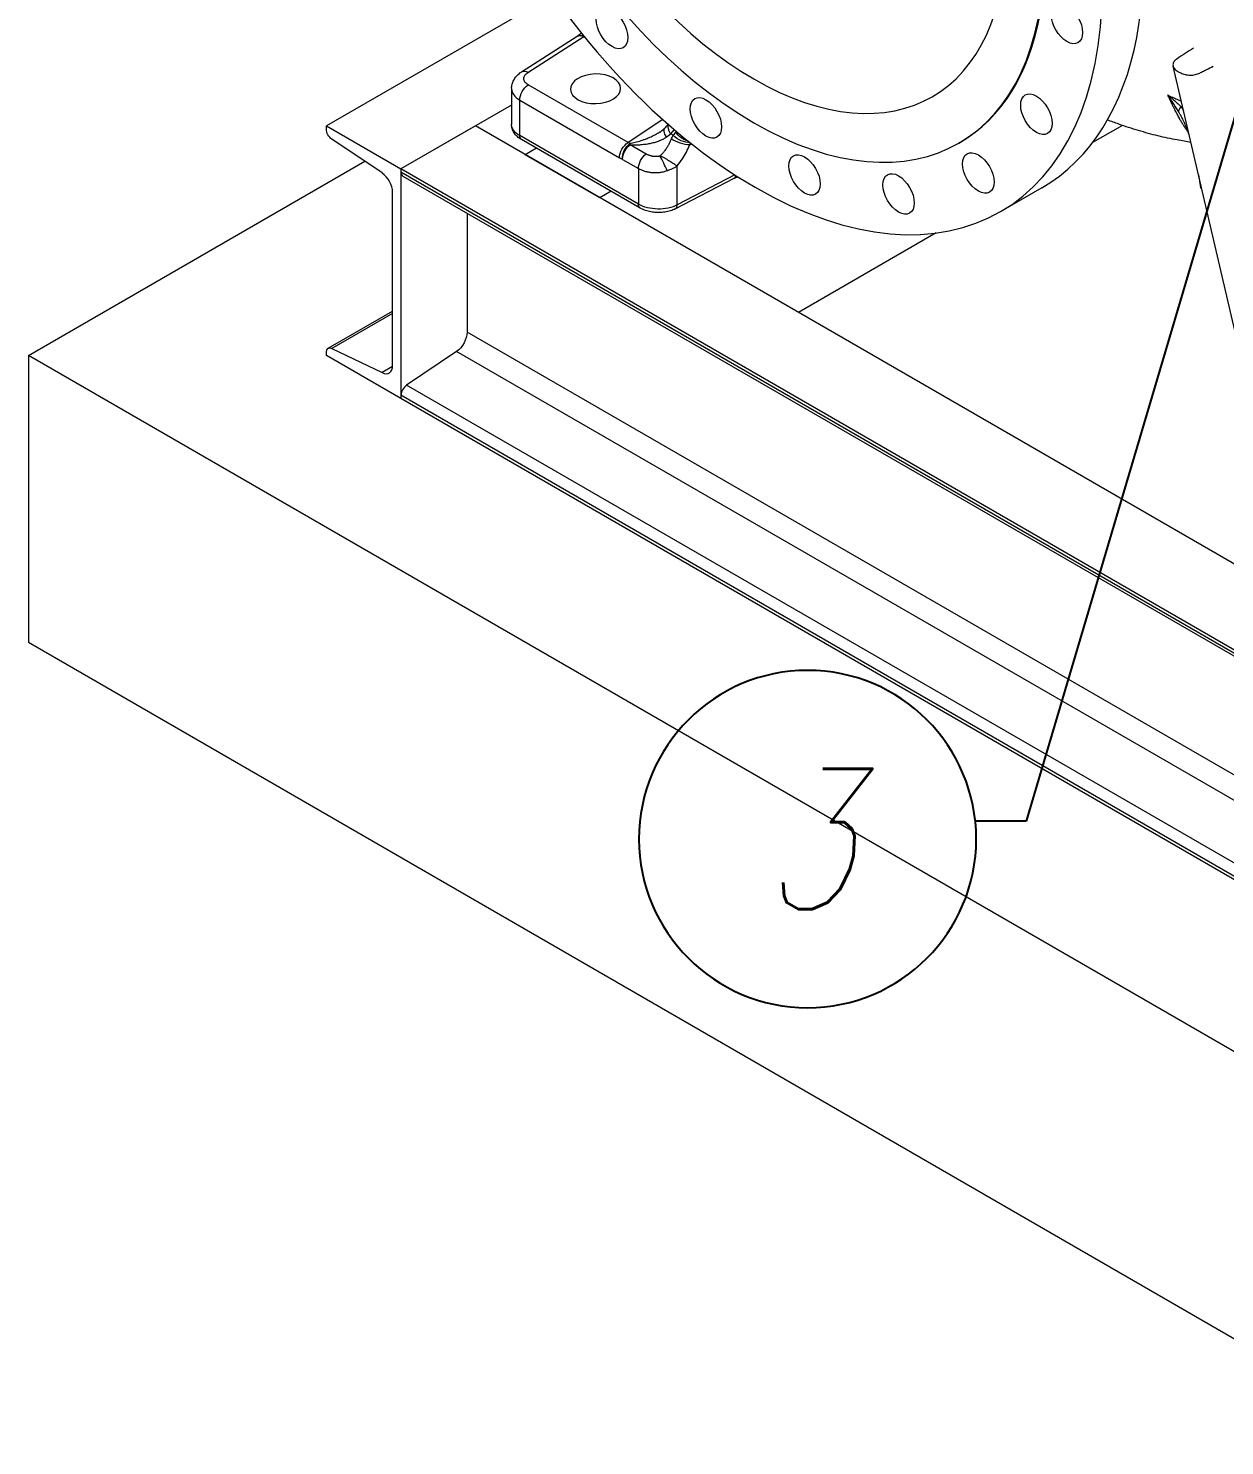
# Model space of a CAD drawing. Header units: millimetres. Extents: x -2122 to 22797, y 3569 to 89276.
# Drawn here: x 8351 to 9202, y 78406 to 79415 of the extents above; entities that cross this region are included whole.
import ezdxf
from ezdxf.enums import TextEntityAlignment as Align

# ---------------------------------------------------------------- set-up
doc = ezdxf.new("R2010")
doc.units = ezdxf.units.MM
doc.header["$LTSCALE"] = 20
doc.layers.add('IA-TEXT', color=2, linetype='Continuous')
doc.layers.add('IA-TRAZ', color=8, linetype='Continuous', lineweight=5)
doc.styles.add('ING-AMB', font='romans.shx', dxfattribs={"width": 0.75, "oblique": 15})
doc.styles.add('SALVADOR', font='romans.shx', dxfattribs={"width": 0.75, "oblique": 15})
doc.dimstyles.new('ING-AMB 16', dxfattribs={"dimscale": 16, "dimtxt": 3, "dimasz": 2.5, "dimexe": 1, "dimexo": 1, "dimgap": 1, "dimtad": 1, "dimdec": 0, "dimzin": 0, "dimdsep": 46, "dimtxsty": 'ING-AMB', "dimcen": 0.1, "dimclrd": 7, "dimclre": 7, "dimclrt": 2, "dimadec": 0, "dimazin": 0, "dimtfac": 1, "dimtdec": 0, "dimtmove": 0, "dimatfit": 0, "dimfxl": 1.25, "dimtfill": 1, "dimtolj": 1, "dimtzin": 0, "dimarcsym": 1})

# ---------------------------------------------------------------- blocks, each defined once
blk = doc.blocks.new('EJE')
blk.add_circle((0, 6), 6)
at = {"style": 'SALVADOR', "oblique": 15, "width": 0.75}
blk.add_attdef('N', text='', height=5, dxfattribs=at).set_placement((0, 6), align=Align.MIDDLE)
blk = doc.blocks.new('A$C6cb7b9ed')
at = {"color": 0, "linetype": 'Continuous', "lineweight": 0, "extrusion": (2.77556e-16, 0.816497, 0.57735)}
for p, q in [((254.3, 3472), (93.2, 3379)), ((232, 3417.5), (271.7, 3442.8)), ((236.6, 3417.1), (276.3, 3442.5)), ((271.6, 3442.8), (274.6, 3445.2)), ((271.7, 3442.8), (271.7, 3442.8)), ((276.3, 3442.5), (277.1, 3442)), ((276.3, 3442.5), (276.3, 3442.5)), ((589.7, 3422), (589.7, 3422)), ((759.1, 3149.5), (695.7, 3421.6)), ((224.9, 3405.5), (224.9, 3380)), ((307.9, 3367.1), (236.8, 3408.2)), ((579.5, 3402.5), (579.5, 3402.5)), ((224.9, 3393.8), (146.2, 3348.4)), ((230.7, 3397.4), (301.7, 3356.4)), ((230.7, 3372.1), (230.7, 3397.4)), ((575.3, 3396.1), (575.3, 3396.1)), ((576.3, 3397.6), (576.3, 3397.5)), ((93.2, 3379), (146.2, 3348.4)), ((93.2, 3376.6), (93.2, 3379)), ((199.3, 3379), (146.2, 3348.4)), ((871, 2991.1), (199.3, 3379)), ((332.6, 3383.6), (307.9, 3367.1)), ((659.6, 3379.4), (638.4, 3367.1)), ((132.8, 3345.5), (97.1, 3369.5)), ((315.2, 3323.3), (230.7, 3372.1)), ((316.5, 3320.5), (231.9, 3369.3)), ((338.2, 3373.4), (340.8, 3376.4)), ((339.9, 3372.4), (338.2, 3373.4)), ((342.1, 3375.2), (341.7, 3374.8)), ((242.6, 3363.2), (234.6, 3358.5)), ((287.7, 3327.9), (234.6, 3358.5)), ((320.7, 3359), (309.4, 3365.6)), ((351.5, 3365.4), (353.1, 3366.2)), ((544.4, 3367.5), (543.3, 3366.9)), ((543.8, 3367.2), (544.3, 3367.5)), ((-118.9, 3215.7), (120.4, 3353.8)), ((146.2, 3348.4), (146.2, 3185.1)), ((818, 2960.5), (146.2, 3348.4)), ((146.2, 3348.4), (146.2, 3346)), ((303.9, 3355.2), (315.2, 3348.7)), ((315.2, 3348.7), (315.2, 3323.3)), ((335.1, 3355.3), (335.1, 3355.3)), ((342.8, 3322.8), (342.8, 3350.5)), ((818, 2958.2), (146.2, 3346)), ((147.5, 3343.3), (818, 2956.2)), ((320.2, 3346.7), (320.2, 3346.7)), ((341.4, 3320), (383.3, 3341.7)), ((383.9, 3344.1), (342.8, 3322.8)), ((383.3, 3341.7), (386, 3342.8)), ((713.7, 3344.3), (715.2, 3335.2)), ((140.2, 3208.5), (140.2, 3331.8)), ((295.7, 3332.5), (287.7, 3327.9)), ((602.2, 3334.9), (573, 3318)), ((193.3, 3316.9), (193.3, 3232.2)), ((527, 3302.8), (429.1, 3246.3)), ((94.4, 3220.8), (140.2, 3247.2)), ((140.2, 3245.5), (97.1, 3220.6)), ((818, 2871.5), (193.3, 3232.2)), ((93.2, 3215.7), (93.2, 3218)), ((97.1, 3220.6), (132.8, 3203.5)), ((185.8, 3218.5), (150.1, 3194.5)), ((818, 2853.6), (185.8, 3218.5)), ((-118.9, 3215.7), (-118.9, 3011.6)), ((871, 2644.1), (-118.9, 3215.7)), ((146.2, 3185.1), (93.2, 3215.7)), ((140.2, 3207.8), (132.8, 3203.5)), ((818, 2799.5), (146.2, 3187.4)), ((146.2, 3187.4), (146.2, 3185.1)), ((818, 2808.9), (150.1, 3194.5)), ((818, 2797.2), (146.2, 3185.1)), ((-118.9, 3011.6), (871, 2440))]:
    blk.add_line(p, q, dxfattribs=at)
at = {"color": 0, "linetype": 'Continuous', "lineweight": 0}
for centre, major_axis, ratio, start_param, end_param in [((398.3, 3620.5), (-174.6, 302.5), 0.57735, -0.785398, 5.497787), ((397.3, 3619.8), (-146, 253), 0.57735, -0.785398, 5.497787), ((427.6, 3637.4), (174.6, -302.5), 0.57735, 0, 2.356194), ((397.3, 3619.8), (-127, 220), 0.57735, -0.785398, 5.497787), ((398.3, 3620.5), (146, -253), 0.57735, 0, 2.356194), ((296.4, 3448.3), (7.9, -13.7), 0.57735, -5.497787, 0.785398), ((620.1, 3451.9), (-7.9, 13.7), 0.57735, -3.926991, 2.356194), ((-306.4, 4027.9), (582.9, -585.2), 0.04193, -0.0075, 0.000313), ((276.3, 3446.1), (-2.12, -4.38), 0.438063, 0.908728, 0.919388), ((363.2, 3384.7), (-7.9, 13.7), 0.57735, -3.926991, 2.356194), ((427.7, 3637.2), (139.6, -241.8), 0.57735, 0.105387, 0.105516), ((598.4, 3387.3), (7.9, -13.7), 0.57735, -3.926991, 2.356194), ((331.4, 3368.8), (-15, -10.9), 0.018736, -4.477111, -4.255845), ((347.5, 3364.6), (-0.6, -13), 0.729572, -2.427569, -2.173021), ((310.2, 3358), (-1.28, 9.87), 0.033593, -0.704529, -0.562926), ((433.4, 3344.1), (-7.9, 13.7), 0.57735, -3.926991, 2.356194), ((557.1, 3345.5), (7.9, -13.7), 0.57735, -5.497787, 0.785398), ((301.7, 3379.8), (14.3, -24.8), 0.57735, -0.785391, -0.684132), ((332.7, 3352.1), (-3.86, 8.01), 0.072151, -2.256357, -0.836751), ((132.1, 3336.5), (-5.75, 9.96), 0.57735, -2.356194, -0.868637), ((150.5, 3348.5), (-3, -5.2), 0.57735, -0.785398, 0), ((380.5, 3346.9), (2.73, -5.26), 0.576955, 0, 0.653595), ((381, 3347.2), (2.19, -5.51), 0.573314, 0.004029, 0.663856), ((500.3, 3330.6), (-7.9, 13.7), 0.57735, -3.926991, 2.356194), ((338.7, 3325.2), (2.73, -5.26), 0.576955, 0, 0.811218), ((132.1, 3213.2), (5.75, -9.96), 0.57735, -0.70216, 0.785398), ((150.5, 3189.8), (-3, -5.2), 0.57735, -2.272956, -0.785398)]:
    blk.add_ellipse(centre, major_axis=major_axis, ratio=ratio, start_param=start_param, end_param=end_param, dxfattribs=at)
at = {"color": 0, "linetype": 'Continuous', "lineweight": 0, "extrusion": (2.33137e-16, 3.301e-16, -1)}
blk.add_ellipse((277.1, 3435.8), major_axis=(-5.57, 6.93), ratio=0.565696, start_param=0.007312, end_param=0.868851, dxfattribs=at)
at = {"color": 0, "linetype": 'Continuous', "lineweight": 0, "extrusion": (4.00612e-16, 3.88253e-16, -1)}
blk.add_ellipse((277, 3435.8), major_axis=(-5.52, 6.97), ratio=0.571791, start_param=0.022018, end_param=0.866046, dxfattribs=at)
at = {"color": 0, "linetype": 'Continuous', "lineweight": 0, "extrusion": (5.01161e-17, 2.3012e-16, -1)}
blk.add_ellipse((276.5, 3435.4), major_axis=(-4.8, 7.48), ratio=0.575516, start_param=0.000794, end_param=0.81233, dxfattribs=at)
at = {"color": 0, "linetype": 'Continuous', "lineweight": 0, "extrusion": (2.67559e-16, 3.02871e-16, -1)}
blk.add_ellipse((276.4, 3435.3), major_axis=(-4.79, 7.49), ratio=0.576955, start_param=0, end_param=0.811218, dxfattribs=at)
at = {"color": 0, "linetype": 'Continuous', "lineweight": 0, "extrusion": (6.3629e-17, 1.06578e-16, -1)}
blk.add_ellipse((236.8, 3410), major_axis=(-4.79, 7.49), ratio=0.576955, start_param=0, end_param=0.811218, dxfattribs=at)
at = {"color": 0, "linetype": 'Continuous', "lineweight": 0, "extrusion": (6.80954e-17, 5.70905e-17, -1)}
blk.add_ellipse((284.7, 3405.4), major_axis=(17.8, 0.4), ratio=0.592266, start_param=-3.913553628801171, end_param=2.369631678378416, dxfattribs=at)
at = {"color": 0, "linetype": 'Continuous', "lineweight": 0, "extrusion": (-1.65999e-17, 1.37781e-16, -1)}
for centre in [(237, 3401), (308, 3360)]:
    blk.add_ellipse(centre, major_axis=(4.44, 7.7), ratio=0.57735, start_param=-2.356194, end_param=-0.811578, dxfattribs=at)
at = {"color": 0, "linetype": 'Continuous', "lineweight": 0, "extrusion": (4.38718e-17, -1.69971e-16, -1)}
blk.add_ellipse((708.1, 3394), major_axis=(-8.29, -5.37), ratio=0.321189, start_param=0.101308, end_param=0.870672, dxfattribs=at)
at = {"color": 0, "linetype": 'Continuous', "lineweight": 0, "extrusion": (-1.98638e-16, 2.45421e-17, -1)}
blk.add_ellipse((344.8, 3374.8), major_axis=(-7.48, 6.45), ratio=0.604122, start_param=-1.140478, end_param=-0.243425, dxfattribs=at)
at = {"color": 0, "linetype": 'Continuous', "lineweight": 0, "extrusion": (1.84859e-16, 2.34926e-16, -1)}
blk.add_ellipse((97.4, 3374.2), major_axis=(-3, 5.2), ratio=0.57735, start_param=-2.272956, end_param=-0.785398, dxfattribs=at)
at = {"color": 0, "linetype": 'Continuous', "lineweight": 0, "extrusion": (1.14741e-16, 2.54248e-16, -1)}
blk.add_ellipse((234.9, 3374.5), major_axis=(-2.96, -5.13), ratio=0.57735, start_param=0, end_param=0.785398, dxfattribs=at)
at = {"color": 0, "linetype": 'Continuous', "lineweight": 0, "extrusion": (-8.0784e-17, 7.6157e-17, -1)}
blk.add_ellipse((341.2, 3370.8), major_axis=(-7.19, 6.78), ratio=0.457903, start_param=-1.077496, end_param=0, dxfattribs=at)
at = {"color": 0, "linetype": 'Continuous', "lineweight": 0, "extrusion": (-1.77998e-16, -4.07802e-16, -1)}
blk.add_ellipse((344.7, 3369.6), major_axis=(-9.28, 3.38), ratio=0.257838, start_param=-2.481751, end_param=-0.93426, dxfattribs=at)
at = {"color": 0, "linetype": 'Continuous', "lineweight": 0, "extrusion": (-1.9951e-16, -1.5969e-17, -1)}
blk.add_ellipse((346.6, 3373.8), major_axis=(-8.63, 4.81), ratio=0.530943, start_param=-2.490417, end_param=-1.024886, dxfattribs=at)
at = {"color": 0, "linetype": 'Continuous', "lineweight": 0, "extrusion": (-1.60191e-16, 7.17892e-17, -1)}
blk.add_ellipse((348.3, 3376.2), major_axis=(-7.27, 6.68), ratio=0.613169, start_param=-2.349234, end_param=-1.160036, dxfattribs=at)
at = {"color": 0, "linetype": 'Continuous', "lineweight": 0, "extrusion": (-3.32845e-17, 2.59721e-16, -1)}
blk.add_ellipse((310.1, 3358.9), major_axis=(3.71, 8.08), ratio=0.632766, start_param=-2.300158, end_param=-0.759994, dxfattribs=at)
at = {"color": 0, "linetype": 'Continuous', "lineweight": 0, "extrusion": (-8.49925e-17, 2.41367e-16, -1)}
blk.add_ellipse((310.2, 3358.9), major_axis=(4.44, 7.7), ratio=0.57735, start_param=-2.356194, end_param=-0.916272, dxfattribs=at)
at = {"color": 0, "linetype": 'Continuous', "lineweight": 0, "extrusion": (3.90586e-16, 2.11323e-16, -1)}
blk.add_ellipse((308, 3383.4), major_axis=(-9.4, 17.4), ratio=0.572221, start_param=-2.472652, end_param=-2.371435, dxfattribs=at)
at = {"color": 0, "linetype": 'Continuous', "lineweight": 0, "extrusion": (3.89112e-17, 2.3393e-16, -1)}
blk.add_ellipse((321.5, 3352.3), major_axis=(4.44, 7.7), ratio=0.57735, start_param=-2.356194, end_param=-0.916272, dxfattribs=at)
at = {"color": 0, "linetype": 'Continuous', "lineweight": 0, "extrusion": (2.5697e-16, 2.76559e-16, -1)}
blk.add_ellipse((303.9, 3353.7), major_axis=(0.96, -1.66), ratio=0.57735, start_param=-2.457711, end_param=-2.356369, dxfattribs=at)
at = {"color": 0, "linetype": 'Continuous', "lineweight": 0, "extrusion": (3.86645e-16, -3.31845e-16, -1)}
blk.add_ellipse((724.7, 3338.5), major_axis=(9.43, 3.43), ratio=0.252504, start_param=-3.454207, end_param=-3.094783, dxfattribs=at)
at = {"color": 0, "linetype": 'Continuous', "lineweight": 0, "extrusion": (-2.57628e-17, 3.99467e-16, -1)}
blk.add_ellipse((319.4, 3325.7), major_axis=(-2.96, -5.13), ratio=0.57735, start_param=0, end_param=0.785398, dxfattribs=at)
at = {"color": 0, "linetype": 'Continuous', "lineweight": 0, "extrusion": (-1.53385e-16, 3.44952e-16, -1)}
blk.add_ellipse((185.1, 3227.5), major_axis=(-5.75, -9.96), ratio=0.57735, start_param=-2.356194, end_param=-0.868637, dxfattribs=at)
at = {"color": 0, "linetype": 'Continuous', "lineweight": 0, "extrusion": (1.97741e-16, 4.34659e-16, -1)}
blk.add_ellipse((97.4, 3215.6), major_axis=(-3, 5.2), ratio=0.57735, start_param=-0.785398, end_param=0.70216, dxfattribs=at)
at = {"color": 0, "linetype": 'Continuous', "lineweight": 0}
for points, knots in [([(710.2, 3434.4), (706.2, 3431.8), (702.3, 3429.2), (698.3, 3426.6), (698.3, 3426.6), (698.3, 3426.6), (698.3, 3426.6), (698.2, 3426.6), (698.2, 3426.6), (698.2, 3426.6), (698.1, 3426.5), (697.8, 3426.3), (697.7, 3426.2), (697.1, 3425.7), (696.8, 3425.4), (695.9, 3424.2), (695.6, 3423.4), (695.6, 3421.7), (695.9, 3420.8), (697, 3419.2), (697.8, 3418.5), (699.2, 3417.6), (699.5, 3417.5), (700.4, 3417.1), (700.7, 3416.9), (701.8, 3416.4), (702, 3416.3), (703.6, 3415.7), (704.7, 3415.4), (707.2, 3415.1), (708.4, 3415.1), (710.9, 3415.3), (712.1, 3415.6), (713.8, 3416.2), (714.3, 3416.4), (714.8, 3416.7), (715, 3416.8), (715.7, 3417.2), (716.1, 3417.4), (717.6, 3418.1), (718.6, 3418.6), (721.1, 3419.9), (722.6, 3420.7), (724.1, 3421.5)], [-19.428789, -19.428789, -19.428789, -19.428789, -19.388555, -19.388555, -19.388552, -19.388552, -19.387978, -19.387978, -19.38692, -19.38692, -19.383095, -19.383095, -19.367604, -19.367604, -19.335374, -19.335374, -19.266197, -19.266197, -19.196453, -19.196453, -19.12685, -19.12685, -19.096781, -19.096781, -19.069665, -19.069665, -19.025142, -19.025142, -18.934416, -18.934416, -18.844232, -18.844232, -18.752873, -18.752873, -18.691964, -18.691964, -18.660239, -18.660239, -18.587824, -18.587824, -18.427689, -18.427689, -18.181028, -18.181028, -18.181028, -18.181028]), ([(224.9, 3405.5), (224.9, 3406.6), (225.1, 3407.6), (225.6, 3409.7), (226, 3410.7), (227, 3412.6), (227.6, 3413.5), (229.1, 3415.2), (230, 3416), (231.2, 3417), (231.6, 3417.2), (232, 3417.5)], [0, 0, 0, 0, 3.44214, 3.44214, 6.933178, 6.933178, 10.515892, 10.515892, 14.239841, 14.239841, 15.681661, 15.681661, 15.681661, 15.681661]), ([(236.8, 3408.2), (235.8, 3408.7), (235, 3409.4), (233.9, 3410.9), (233.7, 3411.8), (233.6, 3413.4), (233.9, 3414.2), (234.9, 3415.8), (235.7, 3416.5), (236.6, 3417.1)], [3.141593, 3.141593, 3.141593, 3.141593, 3.527747, 3.527747, 3.913901, 3.913901, 4.300055, 4.300055, 4.686209, 4.686209, 4.686209, 4.686209]), ([(224.9, 3405.5), (224.9, 3405.5), (224.9, 3405.4), (224.9, 3403.9), (225.5, 3402.4), (227.5, 3399.7), (228.9, 3398.4), (230.7, 3397.4)], [2.3563357, 2.3563357, 2.3563357, 2.3563357, 2.3692845, 2.3692845, 2.7554386, 2.7554386, 3.1415927, 3.1415927, 3.1415927, 3.1415927]), ([(706.4, 3374.7), (706.2, 3375), (706, 3375.3), (705.6, 3375.8), (705.4, 3376), (705.1, 3376.6), (704.8, 3376.9), (704.4, 3377.5), (704.2, 3377.8), (703.9, 3378.3), (703.7, 3378.4), (703.6, 3378.6), (703.6, 3378.7), (703.6, 3378.7), (703.5, 3378.8), (703.5, 3378.8), (703.5, 3378.8), (703.4, 3379), (703.3, 3379.2), (703.1, 3379.5), (703, 3379.6), (702.8, 3380), (702.6, 3380.3), (702.2, 3380.9), (701.9, 3381.3), (701.5, 3382.1), (701.2, 3382.5), (700.9, 3383.2), (700.7, 3383.4), (700.5, 3383.8), (700.4, 3383.9), (700.3, 3384.1), (700.3, 3384.2), (700.2, 3384.4), (700.2, 3384.4), (699.9, 3384.9), (699.6, 3385.4), (699.1, 3386.3), (698.9, 3386.8), (698.4, 3387.7), (698.2, 3388.2), (697.9, 3388.7), (697.9, 3388.7), (697.8, 3388.8), (697.8, 3388.9), (697.7, 3389), (697.6, 3389.2), (697.3, 3389.8), (697.1, 3390.3), (696.6, 3391.2), (696.4, 3391.6), (696.2, 3392.1), (696.1, 3392.2), (695.9, 3392.7), (695.7, 3393), (695.4, 3393.7), (695.2, 3394.1), (695, 3394.5), (695, 3394.5), (694.9, 3394.6), (694.9, 3394.6), (694.9, 3394.7), (694.9, 3394.7), (694.9, 3394.8), (694.8, 3394.8), (694.7, 3395), (694.6, 3395.2), (694.4, 3395.6), (694.3, 3395.9), (694.1, 3396.3), (694, 3396.5), (693.8, 3396.9), (693.7, 3397.1), (693.5, 3397.5), (693.4, 3397.8), (693.2, 3398.3), (693.1, 3398.5), (692.9, 3398.9), (692.9, 3399), (692.7, 3399.5), (692.5, 3400), (692.2, 3400.6), (692.1, 3400.8), (692, 3401)], [0.6838822, 0.6838822, 0.6838822, 0.6838822, 0.6972885, 0.6972885, 0.7089023, 0.7089023, 0.7239412, 0.7239412, 0.7400905, 0.7400905, 0.7479323, 0.7479323, 0.7498134, 0.7498134, 0.7506844, 0.7506844, 0.7507539, 0.7507539, 0.7588762, 0.7588762, 0.762053, 0.762053, 0.7730326, 0.7730326, 0.7877957, 0.7877957, 0.802542, 0.802542, 0.8112349, 0.8112349, 0.8159804, 0.8159804, 0.8190382, 0.8190382, 0.8217658, 0.8217658, 0.8380873, 0.8380873, 0.8555182, 0.8555182, 0.872085, 0.872085, 0.8740204, 0.8740204, 0.8758472, 0.8758472, 0.8796094, 0.8796094, 0.8956567, 0.8956567, 0.9081444, 0.9081444, 0.9117039, 0.9117039, 0.9232413, 0.9232413, 0.9345276, 0.9345276, 0.9360425, 0.9360425, 0.9372501, 0.9372501, 0.9379236, 0.9379236, 0.9398047, 0.9398047, 0.9485077, 0.9485077, 0.9567088, 0.9567088, 0.9642136, 0.9642136, 0.9699024, 0.9699024, 0.9767514, 0.9767514, 0.9833208, 0.9833208, 0.9854581, 0.9854581, 0.9965323, 0.9965323, 0.9999985, 0.9999985, 0.9999985, 0.9999985]), ([(692, 3401), (692.7, 3400.6), (693.3, 3400.3), (694.5, 3399.7), (695.2, 3399.4), (696.1, 3399), (696.5, 3398.8), (697.9, 3398.2), (699, 3397.7), (700.6, 3397.1), (701, 3396.9), (701.5, 3396.7), (701.5, 3396.7), (701.5, 3396.7)], [-0.005130722, -0.005130722, -0.005130722, -0.005130722, -0.003796689, -0.003796689, -0.002439749, -0.002439749, -0.001703091, -0.001703091, 0.00066459, 0.00066459, 0.001606365, 0.001606365, 0.001626008, 0.001626008, 0.001626008, 0.001626008]), ([(692, 3401), (692.1, 3400.9), (692.1, 3400.9), (692.2, 3400.8), (692.3, 3400.7), (692.5, 3400.6), (692.6, 3400.5), (692.9, 3400.3), (693.1, 3400.1), (693.6, 3399.7), (693.9, 3399.4), (694.3, 3399), (694.4, 3399), (694.8, 3398.6), (695.2, 3398.3), (695.9, 3397.7), (696.2, 3397.4), (696.7, 3397), (696.8, 3396.9), (697.3, 3396.5), (697.7, 3396.1), (698.5, 3395.4), (698.9, 3395), (699.6, 3394.3), (700, 3394), (700.7, 3393.3), (701.1, 3392.9), (701.4, 3392.5), (701.5, 3392.5), (701.5, 3392.5)], [0.000000126, 0.000000126, 0.000000126, 0.000000126, 0.00011133, 0.00011133, 0.000222659, 0.000222659, 0.000445318, 0.000445318, 0.000890636, 0.000890636, 0.001599908, 0.001599908, 0.001781272, 0.001781272, 0.002579859, 0.002579859, 0.003363744, 0.003363744, 0.003562544, 0.003562544, 0.004484327, 0.004484327, 0.005377622, 0.005377622, 0.006244959, 0.006244959, 0.007112297, 0.007112297, 0.007125088, 0.007125088, 0.007125088, 0.007125088]), ([(699.7, 3388.9), (699.1, 3389.9), (698.5, 3390.9), (697.5, 3392.4), (697.2, 3392.9), (696.6, 3393.9), (696.2, 3394.4), (695.3, 3395.9), (694.6, 3396.9), (693.7, 3398.4), (693.3, 3398.9), (692.9, 3399.7), (692.7, 3399.9), (692.5, 3400.3), (692.4, 3400.4), (692.3, 3400.6), (692.2, 3400.7), (692.2, 3400.8), (692.2, 3400.8), (692.1, 3400.8), (692.1, 3400.8), (692.1, 3400.9), (692.1, 3400.9), (692, 3401)], [0, 0, 0, 0, 0.00180107, 0.00180107, 0.002701604, 0.002701604, 0.003602139, 0.003602139, 0.005403209, 0.005403209, 0.006303743, 0.006303743, 0.006754011, 0.006754011, 0.006979145, 0.006979145, 0.007091711, 0.007091711, 0.007147995, 0.007147995, 0.007176137, 0.007176137, 0.007204245, 0.007204245, 0.007204245, 0.007204245]), ([(701.1, 3386.6), (701, 3386.7), (700.9, 3386.8), (700.9, 3386.9), (700.5, 3387.5), (700.1, 3388.2), (699.7, 3388.9)], [0.018345952, 0.018345952, 0.018345952, 0.018345952, 0.01851675, 0.01851675, 0.01851675, 0.019704174, 0.019704174, 0.019704174, 0.019704174]), ([(230.7, 3372.1), (228.9, 3373.1), (227.5, 3374.3), (225.5, 3377), (224.9, 3378.5), (224.9, 3379.9), (224.9, 3380), (224.9, 3380)], [0, 0, 0, 0, 0.3861541, 0.3861541, 0.7723082, 0.7723082, 0.7853983, 0.7853983, 0.7853983, 0.7853983]), ([(231.9, 3369.3), (230.9, 3370), (229.9, 3370.6), (228.2, 3372.2), (227.4, 3373.1), (226.2, 3375), (225.7, 3376), (225.1, 3378), (224.9, 3379), (224.9, 3380)], [0.000002, 0.000002, 0.000002, 0.000002, 4.049941, 4.049941, 8.126256, 8.126256, 12.006751, 12.006751, 15.579001, 15.579001, 15.579001, 15.579001]), ([(708.4, 3367.3), (705.1, 3367.8), (701.9, 3368.4), (694.1, 3369.8), (689.5, 3370.8), (680.3, 3373), (675.7, 3374.3), (666.4, 3377.1), (661.7, 3378.6), (654.4, 3381.2), (651.7, 3382.2), (649, 3383.2)], [14.642945, 14.642945, 14.642945, 14.642945, 27.293105, 27.293105, 45.165003, 45.165003, 63.375942, 63.375942, 81.85296, 81.85296, 92.41004, 92.41004, 92.41004, 92.41004]), ([(707, 3373.1), (706.7, 3374.1), (706.3, 3375.1), (704.9, 3378.6), (703.9, 3381.1), (702.2, 3384.6), (701.6, 3385.6), (701.1, 3386.6)], [21.143732, 21.143732, 21.143732, 21.143732, 24.350934, 24.350934, 32.673681, 32.673681, 36.262865, 36.262865, 36.262865, 36.262865]), ([(330.4, 3374.5), (330.3, 3374.5), (330.2, 3374.4), (330.1, 3374.4), (329.7, 3374.1), (329.2, 3373.8), (328.8, 3373.5), (328.3, 3373.3), (327.8, 3373), (327.4, 3372.7), (326.9, 3372.4), (326.3, 3372.2), (325.8, 3371.9), (325.3, 3371.6), (324.7, 3371.4), (324.2, 3371.1), (324.1, 3371.1), (324.1, 3371.1), (324, 3371), (323.4, 3370.8), (322.8, 3370.5), (322.2, 3370.3), (321.6, 3370), (321, 3369.8), (320.4, 3369.5), (319.7, 3369.3), (319.1, 3369.1), (318.4, 3368.8), (317.9, 3368.7), (317.4, 3368.5), (316.8, 3368.3), (316.2, 3368.1), (315.5, 3367.9), (314.9, 3367.7), (314.2, 3367.5), (313.5, 3367.4), (312.9, 3367.2), (312.2, 3367), (311.6, 3366.9), (311, 3366.8), (310.4, 3366.6), (309.8, 3366.5), (309.2, 3366.4)], [0.7528687, 0.7528687, 0.7528687, 0.7528687, 0.7651528, 0.7651528, 0.7651528, 0.820274, 0.820274, 0.820274, 0.8767931, 0.8767931, 0.8767931, 0.9341787, 0.9341787, 0.9341787, 0.9927486, 0.9927486, 0.9927486, 0.9995959, 0.9995959, 0.9995959, 1.0602104, 1.0602104, 1.0602104, 1.1216719, 1.1216719, 1.1216719, 1.1837198, 1.1837198, 1.1837198, 1.2341211, 1.2341211, 1.2341211, 1.2962575, 1.2962575, 1.2962575, 1.3573949, 1.3573949, 1.3573949, 1.4167279, 1.4167279, 1.4167279, 1.4694597, 1.4694597, 1.4694597, 1.4694597]), ([(309.4, 3365.6), (310, 3365.5), (310.7, 3365.5), (311.3, 3365.5), (312, 3365.5), (312.7, 3365.5), (313.3, 3365.5), (314, 3365.5), (314.7, 3365.6), (315.3, 3365.6), (315.9, 3365.6), (316.4, 3365.6), (316.9, 3365.7), (317.6, 3365.7), (318.3, 3365.8), (318.9, 3365.9), (319.6, 3365.9), (320.2, 3366), (320.8, 3366.1), (321.5, 3366.2), (322.1, 3366.3), (322.7, 3366.4), (323.2, 3366.5), (323.7, 3366.6), (324.2, 3366.7), (324.7, 3366.8), (325.3, 3366.9), (325.8, 3367.1), (326.3, 3367.2), (326.9, 3367.3), (327.4, 3367.5), (327.9, 3367.6), (328.3, 3367.8), (328.8, 3367.9), (329.3, 3368.1), (329.7, 3368.3), (330.2, 3368.4), (330.2, 3368.5), (330.3, 3368.5), (330.3, 3368.5), (330.7, 3368.7), (331.2, 3368.9), (331.6, 3369.1), (332, 3369.2), (332.3, 3369.4), (332.7, 3369.6), (333.1, 3369.8), (333.4, 3370), (333.7, 3370.2), (334.1, 3370.4), (334.4, 3370.6), (334.7, 3370.8), (334.8, 3370.9), (335, 3371), (335.1, 3371.1)], [4.8170827, 4.8170827, 4.8170827, 4.8170827, 4.876531, 4.876531, 4.876531, 4.9370751, 4.9370751, 4.9370751, 4.99925, 4.99925, 4.99925, 5.0490402, 5.0490402, 5.0490402, 5.1110924, 5.1110924, 5.1110924, 5.1728921, 5.1728921, 5.1728921, 5.2334581, 5.2334581, 5.2334581, 5.2836187, 5.2836187, 5.2836187, 5.3422317, 5.3422317, 5.3422317, 5.3994256, 5.3994256, 5.3994256, 5.4557392, 5.4557392, 5.4557392, 5.5109143, 5.5109143, 5.5109143, 5.5180707, 5.5180707, 5.5180707, 5.5731661, 5.5731661, 5.5731661, 5.6273724, 5.6273724, 5.6273724, 5.6811161, 5.6811161, 5.6811161, 5.7342651, 5.7342651, 5.7342651, 5.7589933, 5.7589933, 5.7589933, 5.7589933]), ([(330.4, 3374.5), (331.4, 3375.3), (332.4, 3376), (333.6, 3377.1), (333.8, 3377.3), (334, 3377.6)], [0, 0, 0, 0, 4.362455, 4.362455, 5.694274, 5.694274, 5.694274, 5.694274]), ([(338.5, 3369.7), (338.4, 3369.3), (338.2, 3368.9), (338.1, 3368.6), (337.9, 3368.2), (337.8, 3367.9), (337.6, 3367.5), (337.4, 3367.1), (337.3, 3366.8), (337.1, 3366.4), (336.9, 3366), (336.7, 3365.7), (336.5, 3365.3), (336.3, 3364.9), (336.1, 3364.6), (335.9, 3364.2), (335.6, 3363.8), (335.4, 3363.5), (335.2, 3363.1), (335, 3362.8), (334.7, 3362.4), (334.5, 3362.1), (334.2, 3361.8), (334, 3361.4), (333.7, 3361.1), (333.5, 3360.8), (333.2, 3360.5), (333, 3360.1), (332.7, 3359.8), (332.4, 3359.5), (332.2, 3359.2), (331.9, 3359), (331.6, 3358.7), (331.4, 3358.4), (331.1, 3358.1), (330.8, 3357.9), (330.6, 3357.6)], [0.4729667, 0.4729667, 0.4729667, 0.4729667, 0.5341451, 0.5341451, 0.5341451, 0.5959046, 0.5959046, 0.5959046, 0.6591244, 0.6591244, 0.6591244, 0.7218991, 0.7218991, 0.7218991, 0.7853415, 0.7853415, 0.7853415, 0.8487838, 0.8487838, 0.8487838, 0.9115815, 0.9115815, 0.9115815, 0.9744542, 0.9744542, 0.9744542, 1.0369934, 1.0369934, 1.0369934, 1.0991531, 1.0991531, 1.0991531, 1.1605298, 1.1605298, 1.1605298, 1.2201674, 1.2201674, 1.2201674, 1.2201674]), ([(339.9, 3372.4), (339.8, 3372.2), (339.6, 3371.9), (339.4, 3371.5), (339.3, 3371.3), (339.2, 3371.1), (339.2, 3371.1), (339.1, 3371), (339, 3370.9), (338.9, 3370.6), (338.8, 3370.5), (338.7, 3370.2), (338.7, 3370.1), (338.6, 3369.8), (338.5, 3369.8), (338.5, 3369.7)], [0, 0, 0, 0, 0.000464938, 0.000464938, 0.00085995, 0.00085995, 0.00087405, 0.00087405, 0.00110352, 0.00110352, 0.001333426, 0.001333426, 0.001564968, 0.001564968, 0.0017199, 0.0017199, 0.0017199, 0.0017199]), ([(330.6, 3357.6), (330.5, 3357.6), (330.3, 3357.5), (330.2, 3357.5), (330.1, 3357.5), (330, 3357.4), (329.9, 3357.4), (329.7, 3357.4), (329.6, 3357.4), (329.5, 3357.3), (329.5, 3357.3), (329.4, 3357.3), (329.4, 3357.3), (329.4, 3357.3), (329.3, 3357.3), (329.2, 3357.3), (329, 3357.2), (328.8, 3357.2), (328.6, 3357.2), (328.5, 3357.2), (328.3, 3357.2), (328.2, 3357.2), (328.1, 3357.2), (328, 3357.2), (327.9, 3357.2), (327.7, 3357.1), (327.5, 3357.1), (327.3, 3357.2), (327.2, 3357.2), (327, 3357.2), (326.9, 3357.2), (326.8, 3357.2), (326.7, 3357.2), (326.5, 3357.2), (326.3, 3357.2), (326.1, 3357.2), (325.8, 3357.3), (325.8, 3357.3), (325.7, 3357.3), (325.6, 3357.3), (325.5, 3357.3), (325.4, 3357.3), (325.2, 3357.4), (325, 3357.4), (324.8, 3357.5), (324.6, 3357.5), (324.5, 3357.5), (324.4, 3357.6), (324.3, 3357.6), (324.2, 3357.6), (324, 3357.7), (323.9, 3357.7), (323.8, 3357.7), (323.7, 3357.7), (323.7, 3357.8), (323.5, 3357.8), (323.3, 3357.9), (323.1, 3358), (323.1, 3358), (323.1, 3358), (323, 3358), (323, 3358), (322.9, 3358), (322.8, 3358.1), (322.4, 3358.2), (322.1, 3358.3), (321.7, 3358.5), (321.4, 3358.7), (321, 3358.9), (320.7, 3359)], [0, 0, 0, 0, 0.000183296, 0.000183296, 0.000183296, 0.000374016, 0.000374016, 0.000374016, 0.000576406, 0.000576406, 0.000576406, 0.000602713, 0.000602713, 0.000602713, 0.000708992, 0.000708992, 0.000708992, 0.001040251, 0.001040251, 0.001040251, 0.001241461, 0.001241461, 0.001241461, 0.001417984, 0.001417984, 0.001417984, 0.001732647, 0.001732647, 0.001732647, 0.001915191, 0.001915191, 0.001915191, 0.002126976, 0.002126976, 0.002126976, 0.002509998, 0.002509998, 0.002509998, 0.002621129, 0.002621129, 0.002621129, 0.002835969, 0.002835969, 0.002835969, 0.003179296, 0.003179296, 0.003179296, 0.00335602, 0.00335602, 0.00335602, 0.003618354, 0.003618354, 0.003618354, 0.003733307, 0.003733307, 0.003733307, 0.004083327, 0.004083327, 0.004083327, 0.004115144, 0.004115144, 0.004115144, 0.004253953, 0.004253953, 0.004253953, 0.004962945, 0.004962945, 0.004962945, 0.005671937, 0.005671937, 0.005671937, 0.005671937]), ([(342.8, 3350.5), (344.1, 3352.1), (345.4, 3353.8), (346.6, 3355.6), (348.6, 3358.7), (350.3, 3362.1), (351.5, 3365.4)], [5.2177135, 5.2177135, 5.2177135, 5.2177135, 5.4349094, 5.4349094, 5.4349094, 5.8102186, 5.8102186, 5.8102186, 5.8102186]), ([(351.5, 3365.4), (351.6, 3365.6), (351.7, 3365.7), (351.8, 3365.8), (351.9, 3366), (352, 3366.1), (352.1, 3366.2), (352.2, 3366.3), (352.2, 3366.4), (352.3, 3366.5), (352.3, 3366.6), (352.4, 3366.6), (352.5, 3366.7)], [0, 0, 0, 0, 0.0002438947, 0.0002438947, 0.0002438947, 0.0004837246, 0.0004837246, 0.0004837246, 0.0006403689, 0.0006403689, 0.0006403689, 0.0008103524, 0.0008103524, 0.0008103524, 0.0008103524]), ([(315.2, 3348.7), (315.9, 3348.3), (316.6, 3348), (318.1, 3347.4), (318.8, 3347.1), (320, 3346.7), (320.4, 3346.6), (321.3, 3346.4), (321.7, 3346.3), (323, 3346.1), (323.9, 3345.9), (325.7, 3345.8), (326.6, 3345.8), (328.4, 3345.8), (329.3, 3345.8), (331.2, 3346.1), (332.1, 3346.2), (333.9, 3346.6), (334.8, 3346.9), (335.6, 3347.2)], [0, 0, 0, 0, 0.00141353, 0.00141353, 0.00282706, 0.00282706, 0.00353383, 0.00353383, 0.0042406, 0.0042406, 0.00565413, 0.00565413, 0.00706766, 0.00706766, 0.00848119, 0.00848119, 0.00989472, 0.00989472, 0.01130826, 0.01130826, 0.01130826, 0.01130826]), ([(342.8, 3350.5), (342.4, 3350.7), (342.1, 3350.9), (341.6, 3351.1), (341.2, 3351.4), (340.8, 3351.7), (340.3, 3352), (339.8, 3352.3), (339.3, 3352.6), (338.8, 3352.9), (338.3, 3353.3), (337.8, 3353.6), (337.2, 3353.9), (336.7, 3354.3), (336.1, 3354.7), (335.6, 3355), (335, 3355.3), (334.4, 3355.7), (333.9, 3356), (333.6, 3356.2), (333.3, 3356.3), (333, 3356.5), (332.7, 3356.6), (332.5, 3356.8), (332.2, 3356.9), (331.6, 3357.2), (331.1, 3357.4), (330.6, 3357.6)], [-0.000019399, -0.000019399, -0.000019399, -0.000019399, 0.000992149, 0.000992149, 0.000992149, 0.00200404, 0.00200404, 0.00200404, 0.003015932, 0.003015932, 0.003015932, 0.004027823, 0.004027823, 0.004027823, 0.005039715, 0.005039715, 0.005039715, 0.006051607, 0.006051607, 0.006051607, 0.006557552, 0.006557552, 0.006557552, 0.007063498, 0.007063498, 0.007063498, 0.00807539, 0.00807539, 0.00807539, 0.00807539]), ([(335.6, 3347.2), (336.3, 3347.4), (336.9, 3347.7), (338.2, 3348.2), (338.8, 3348.4), (340, 3348.9), (340.6, 3349.2), (341.7, 3349.8), (342.3, 3350.2), (342.8, 3350.5)], [0, 0, 0, 0, 0.001073856, 0.001073856, 0.002147711, 0.002147711, 0.003221567, 0.003221567, 0.004295221, 0.004295221, 0.004295221, 0.004295221]), ([(342.8, 3322.8), (341, 3321.8), (338.8, 3321), (334, 3320), (331.5, 3319.8), (326.4, 3319.9), (323.9, 3320.2), (319.2, 3321.4), (317, 3322.2), (315.2, 3323.3)], [1.596976, 1.596976, 1.596976, 1.596976, 1.98313, 1.98313, 2.369284, 2.369284, 2.755439, 2.755439, 3.141593, 3.141593, 3.141593, 3.141593]), ([(341.4, 3320), (340.4, 3319.4), (339.2, 3318.9), (336.7, 3318.2), (335.4, 3317.9), (332.7, 3317.5), (331.4, 3317.3), (328.7, 3317.3), (327.3, 3317.4), (324.7, 3317.7), (323.4, 3317.9), (320.9, 3318.6), (319.7, 3319), (317.8, 3319.8), (317.1, 3320.2), (316.5, 3320.5)], [0, 0, 0, 0, 4.115703, 4.115703, 8.256923, 8.256923, 12.31985, 12.31985, 16.353378, 16.353378, 20.357583, 20.357583, 24.403956, 24.403956, 26.931165, 26.931165, 26.931165, 26.931165])]:
    blk.add_open_spline(points, degree=3, knots=knots, dxfattribs=at)
for points in [[(702.6, 3392), (702.2, 3392.2), (701.8, 3392.4), (701.5, 3392.5)], [(701.5, 3392.5), (702, 3391.6), (702.6, 3390.7), (703.1, 3389.8)], [(334, 3377.6), (334.9, 3378.4), (335.7, 3379.3), (336.4, 3380.2)], [(699.8, 3385), (699.8, 3385), (699.8, 3385), (699.8, 3385)], [(700.6, 3383.6), (700.6, 3383.6), (700.6, 3383.6), (700.6, 3383.6)]]:
    blk.add_open_spline(points, degree=3, dxfattribs=at)

msp = doc.modelspace()

# ---------------------------------------------------------------- block references
at = {"layer": 'IA-TEXT'}
ref = msp.add_blockref('EJE', (8905.4, 78718.1), dxfattribs=dict(at, xscale=-20, yscale=20, zscale=20))
ref.add_attrib('N', '3', dxfattribs={"layer": '0', "height": 100, "style": 'SALVADOR', "oblique": 15, "width": 0.75}).set_placement((8905.4, 78838.1), align=Align.MIDDLE)
at = {"layer": 'IA-TRAZ'}
msp.add_blockref('A$C6cb7b9ed', (8469.8, 75966.5, 10192.1), dxfattribs=at)

# ---------------------------------------------------------------- leaders
at = {"layer": 'IA-TEXT'}
msp.add_leader([(9232, 79428.8), (9060.9, 78850.7), (9024.7, 78850.7)], dimstyle='ING-AMB 16', override={"dimgap": 1, "dimtad": 0}, dxfattribs=at)

doc.saveas('drawing.dxf')
